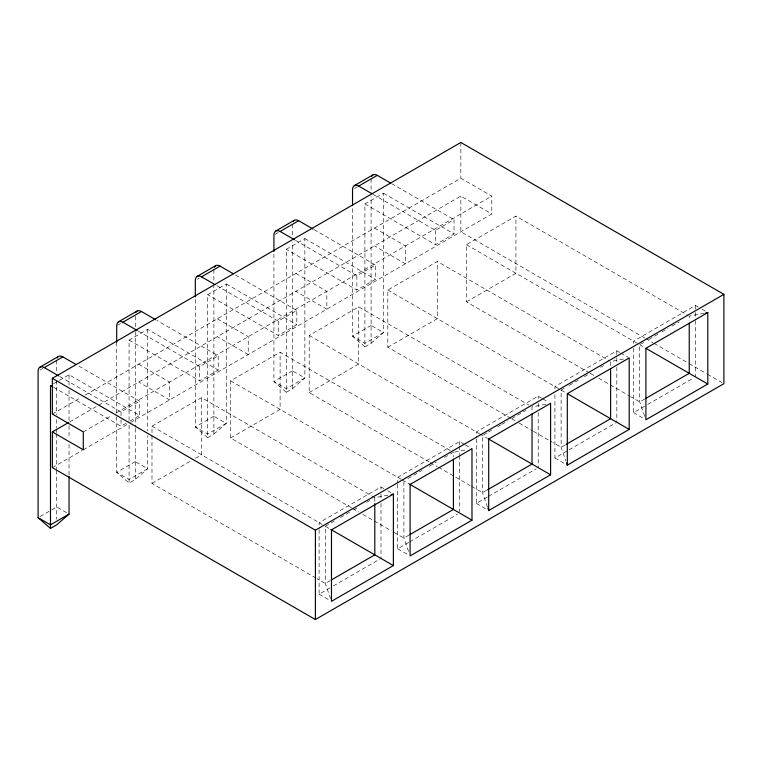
<?xml version="1.0" encoding="UTF-8"?>
<svg xmlns="http://www.w3.org/2000/svg" width="762" height="762" viewBox="0 0 762 762"><rect width="100%" height="100%" fill="white"/><g stroke="black" fill="none" stroke-linecap="round" stroke-linejoin="round"><path stroke-width="0.57" stroke-dasharray="3.81 2.86" d="M116.71 416.766L116.71 472.307L129.083 483.022L135.274 479.45L147.657 468.735L147.657 435.664M213.884 434.073L226.266 423.348L226.266 283.978L207.693 294.703L207.693 437.645L213.884 434.073L213.884 286.226M292.494 388.687L304.867 377.962L304.867 238.592L286.302 249.317L286.302 392.259L292.494 388.687L292.494 242.03M371.094 343.3L383.477 332.584L383.477 193.215L364.903 203.93L364.903 346.872L371.094 343.3L371.094 196.644M40.053 370.046L42.986 368.351M117.681 325.222L120.615 323.536M197.272 279.273L199.225 278.149M274.901 234.458L278.806 232.2M354.482 188.509L357.416 186.814M53.407 383.772L58.293 380.952M59.274 380.39L69.047 374.742L139.608 415.481L139.608 401.193L78.21 365.741M129.083 420.395L129.083 340.081L147.657 329.365L218.218 370.103L218.218 355.806L156.82 320.354M52.34 414.052L81.115 397.44M85.23 395.068L460.848 178.203L491.795 196.072L491.795 213.941L129.511 423.101M69.809 421.834L97.565 405.813M98.593 405.213L460.848 196.072L491.795 213.941M83.287 431.921L112.062 415.309M116.176 412.928L491.795 196.072M59.636 376.466L121.044 411.909L139.608 401.193M138.246 331.079L199.644 366.532L218.218 355.806M216.856 285.693L278.254 321.145L296.818 310.42L296.818 324.717L278.254 335.442L207.693 294.703M295.456 240.316L356.864 275.758L375.428 265.043L375.428 279.33L356.864 290.055L286.302 249.317M373.047 194.339L435.464 230.381L454.038 219.656L454.038 233.953L435.464 244.669L364.903 203.93M53.55 387.239L121.044 426.206L128.854 421.691M129.835 421.129L139.608 415.481M129.083 340.081L199.644 380.819L218.218 370.103M52.34 467.658L82.172 450.428M83.201 449.837L128.511 423.682M316.068 578.11L151.99 483.384L151.99 426.206L201.501 397.612L374.809 497.672L388.734 494.995M351.606 507.863L230.591 437.998L230.591 380.819L280.111 352.235L450.342 450.513M429.187 461.886L309.201 392.611L309.201 335.442L358.721 306.848L528.952 405.127M510.864 418.281L387.81 347.234L387.81 290.055L437.321 261.471L609.61 360.931M589.474 372.894L466.42 301.847L466.42 244.669L515.931 216.084L688.21 315.544M40.053 516.56L50.806 510.349M51.778 509.788L56.664 506.968L68.094 513.569M151.99 483.384L191.395 460.629M195.443 458.295L201.501 454.79L201.501 397.612M230.591 437.998L280.111 409.413L280.111 352.235M309.201 392.611L358.721 364.026L358.721 306.848M387.81 347.234L437.321 318.64L437.321 261.471M466.42 301.847L515.931 273.263L515.931 216.084M383.858 488.604L381 486.956L319.107 522.684L319.107 528.542M464.372 444.322L459.61 441.569L397.716 477.307L397.716 483.165M542.02 398.383L538.21 396.183L476.317 431.921L476.317 437.779M619.677 352.454L616.82 350.806L554.927 386.534L554.927 390.049M698.287 307.067L695.43 305.419L633.536 341.157L633.536 343.5M334.385 521.008L325.298 526.266L325.298 583.435L330.708 599.075M340.452 517.512L349.548 512.264M353.587 509.93L357.635 507.597M366.722 502.339L372.789 498.843M407.946 478.546L422.091 470.373M429.168 466.296L436.235 462.21M444.322 457.543L449.38 454.628M450.39 454.038L453.419 452.295L453.419 456.962M483.518 434.912L487.566 432.578M488.575 431.997L491.604 430.244M497.662 426.749L500.701 424.996M501.71 424.415L507.768 420.91M511.816 418.576L525.961 410.404M564.147 388.363L561.118 390.115L561.118 447.284L565.756 460.686M569.195 385.448L578.291 380.19M584.359 376.695L590.417 373.19M600.523 367.36L603.561 365.608M644.747 416.423L639.718 401.907L639.718 344.729L644.776 341.814M648.814 339.481L657.911 334.223M661.959 331.889L668.017 328.393M672.055 326.06L679.133 321.974M330.346 580.52L325.298 583.435L317.087 578.701M408.956 535.134L403.898 538.058L392.62 531.543M486.547 490.337L482.508 492.671L471.23 486.156M565.156 444.951L561.118 447.284L552.907 442.551M644.776 398.993L639.718 401.907L630.488 396.573M319.107 529.714L319.107 594.16L332.299 586.54M333.308 585.959L379.981 559.013M397.716 484.337L397.716 548.773L408.87 542.334M409.889 541.744L457.581 514.217M476.317 438.95L476.317 503.396L487.48 496.948M488.499 496.367L536.181 468.83M554.927 394.745L554.927 458.01L568.119 450.39M569.128 449.809L615.81 422.862M633.536 348.186L633.536 412.623L646.719 405.013M647.738 404.422L693.401 378.066M704.326 313.239L689.239 316.144L689.239 320.812M623.402 359.064L610.629 361.521L610.629 366.189M545.954 404.231L532.028 406.908L532.028 412.737M454.581 452.066L466.182 449.837M702.097 309.267L705.907 311.468M391.611 183.613L454.038 219.656M644.776 338.004L460.848 231.81L460.848 196.072M645.805 338.595L652.996 342.748M654.025 343.338L687.934 362.922M688.962 363.512L706.431 373.599M707.46 374.19L721.843 382.495M383.477 193.215L454.038 233.953M466.42 244.669L638.994 344.31M639.718 344.729L645.147 347.863M620.63 353.006L628.25 357.397M374.504 228.057L405.451 245.926L405.451 263.785L374.504 245.926M590.502 373.485L594.598 375.857M598.703 378.219L629.469 395.983M633.536 412.623L644.957 419.224M314.03 229.591L375.428 265.043M304.867 238.592L375.428 279.33M387.81 290.055L565.537 392.668M542.973 398.936L548.688 402.231M295.894 273.434L326.841 291.303L326.841 309.172L295.894 291.303M511.893 418.871L518.046 422.424M519.074 423.015L532.4 430.711M533.429 431.302L551.888 441.96M554.927 458.01L564.452 463.506M235.42 274.977L296.818 310.42M226.266 283.978L296.818 324.717M309.201 335.442L479.431 433.721M479.727 433.892L486.928 438.045M465.325 444.865L471.983 448.713M217.284 318.821L248.231 336.69L248.231 354.559L217.284 336.69M430.206 462.477L437.388 466.62M438.417 467.211L470.202 485.565M476.317 503.396L486.794 509.445M230.591 380.819L401.117 479.269M402.145 479.86L410.089 484.451M387.668 490.804L391.478 493.004M138.684 364.207L169.631 382.076L169.631 399.936L138.684 382.076M352.625 508.454L358.778 512.007M362.883 514.369L373.132 520.294M374.161 520.884L391.592 530.952M397.716 548.773L408.184 554.822M151.99 426.206L322.221 524.485M325.584 526.428L329.717 528.818M319.107 594.16L330.527 600.761M364.903 346.872L352.53 336.156L352.53 206.178M286.302 392.259L273.92 381.533L273.92 252.746M207.693 437.645L195.31 426.92L195.31 298.132M487.537 507.187L482.508 492.671L482.508 435.493M408.546 551.459L403.898 538.058L403.898 480.879M695.43 305.419L695.43 311.277M695.43 312.449L695.43 319.478M695.43 320.65L695.43 376.895M616.82 350.806L616.82 356.664M616.82 357.835L616.82 362.522M616.82 367.208L616.82 422.272M538.21 396.183L538.21 398.526M538.21 403.212L538.21 407.908M538.21 412.594L538.21 467.658M460.848 142.465L460.848 178.203M459.61 441.569L459.61 445.084M459.61 446.256L459.61 454.457M459.61 455.628L459.61 511.873M435.464 230.381L435.464 244.669M381 486.956L381 489.299M381 493.986L381 498.672M381 503.358L381 558.422M374.809 497.672L374.809 502.339M371.094 178.918L371.094 191.919M356.864 275.758L356.864 290.055M292.494 224.304L292.494 237.296M278.254 321.145L278.254 335.442M213.884 269.681L213.884 281.502M199.644 366.532L199.644 380.819M147.657 329.365L147.657 430.94M135.274 316.249L135.274 330.432M135.274 331.613L135.274 427.32M135.274 428.501L135.274 479.45M129.083 425.12L129.083 483.022M121.044 411.909L121.044 418.509M121.044 419.605L121.044 426.206M116.71 342.328L116.71 415.585M69.047 374.742L69.047 385.372M69.047 390.096L69.047 420.805M69.047 425.529L69.047 438.521M69.047 444.427L69.047 475.136M56.664 360.455L56.664 373.447M56.664 380.543L56.664 414.804M56.664 419.529L56.664 427.806M56.664 428.987L56.664 432.53M56.664 433.711L56.664 469.154M56.664 470.335L56.664 519.255M135.274 461.582L116.71 472.307L129.083 479.45L147.657 468.735L135.274 461.582M213.884 416.204L195.31 426.92L207.693 434.064L226.266 423.348L213.884 416.204M292.494 370.818L273.92 381.533L286.302 388.687L304.867 377.962L292.494 370.818M371.094 325.431L352.53 336.156L364.903 343.3L383.477 332.584L371.094 325.431"/><path stroke-width="1.14" d="M69.047 476.317L69.047 514.112L56.664 524.837L50.483 528.409L38.1 517.684L38.1 371.17A8.753 5.058 60 0 1 44.291 367.598L62.855 356.883L76.162 364.56M39.91 367.17L58.483 356.445M118.52 321.783L137.084 311.058M197.129 276.396L215.694 265.681M275.73 231.019L294.303 220.294M354.34 185.633L372.913 174.908M116.71 342.328L116.71 325.793A8.753 5.058 60 0 1 122.901 322.212L141.465 311.496L155.791 319.764M195.31 296.951L195.31 280.406A8.753 5.058 60 0 1 201.501 276.835L220.075 266.109L233.372 273.796M273.92 251.565L273.92 235.02A8.753 5.058 60 0 1 280.111 231.448L298.675 220.732L313.011 229M352.53 204.997L352.53 189.643A8.753 5.058 60 0 1 358.721 186.061L377.285 175.346L390.592 183.023M52.34 431.921L83.287 449.79L83.287 431.921L52.34 414.052L52.34 378.323L460.848 142.465L723.9 294.342L723.9 383.677L315.392 619.535L52.34 467.658L52.34 431.921L68.78 422.424M69.047 514.112L50.483 524.837L38.1 517.684M52.34 378.323L315.392 530.19L723.9 294.342M393.382 494.1L331.48 529.838L331.48 601.304L393.382 565.575L393.382 494.1L391.058 494.548M707.803 312.563L645.909 348.301L645.909 419.776L707.803 384.038L707.803 312.563L705.488 313.011M331.356 579.939L374.809 554.85L374.809 503.511M409.966 534.553L453.419 509.464L453.419 459.296M487.566 489.756L532.028 464.087L532.028 413.909M566.166 444.37L610.629 418.7L610.629 368.522M645.785 398.402L689.239 373.313L689.239 323.145M471.983 520.189L410.089 555.927L410.089 484.451L471.983 448.713L471.983 520.189L409.318 484.013M488.699 510.54L550.593 474.802L550.593 403.336L488.699 439.064L488.699 510.54L487.928 508.302M567.309 465.153L629.202 429.425L629.202 357.95L567.309 393.687L567.309 465.153L566.528 462.925M646.166 348.453L707.803 384.038M358.721 186.061L372.018 193.748M567.557 393.83L629.202 429.425M280.111 231.448L294.437 239.725M487.928 438.626L550.593 474.802M201.501 276.835L214.808 284.512M122.901 322.212L137.227 330.489M330.718 529.39L393.382 565.575M44.291 367.598L58.617 375.866M52.521 386.648L50.483 385.467L50.483 528.409M315.392 530.19L315.392 619.535M371.57 176.46A8.753 5.058 60 0 1 377.285 175.346M135.75 312.611A8.753 5.058 60 0 1 141.465 311.496M57.14 357.988A8.753 5.058 60 0 1 57.502 357.359M57.95 356.845A8.753 5.058 60 0 1 62.855 356.883M214.351 267.224A8.753 5.058 60 0 1 220.075 266.109M293.322 221.209A8.753 5.058 60 0 1 298.675 220.732"/></g></svg>
